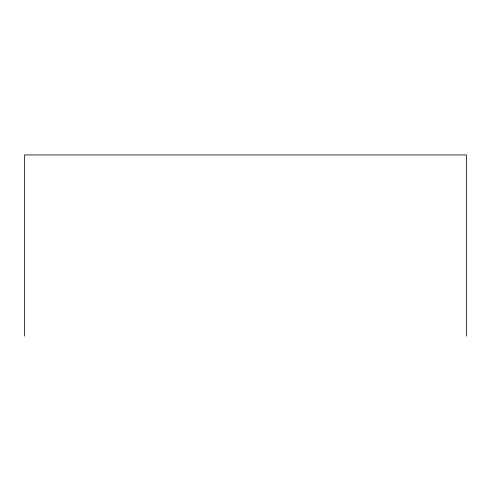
<?xml version="1.0" encoding="UTF-8"?>
<svg xmlns="http://www.w3.org/2000/svg" width="491" height="491" viewBox="0 0 491 491"><rect width="100%" height="100%" fill="white"/><g stroke="black" fill="none" stroke-linecap="round" stroke-linejoin="round"><path stroke-width="0.74" d="M466.45 336.065L466.45 154.935L24.55 154.935L24.55 336.065"/></g></svg>
